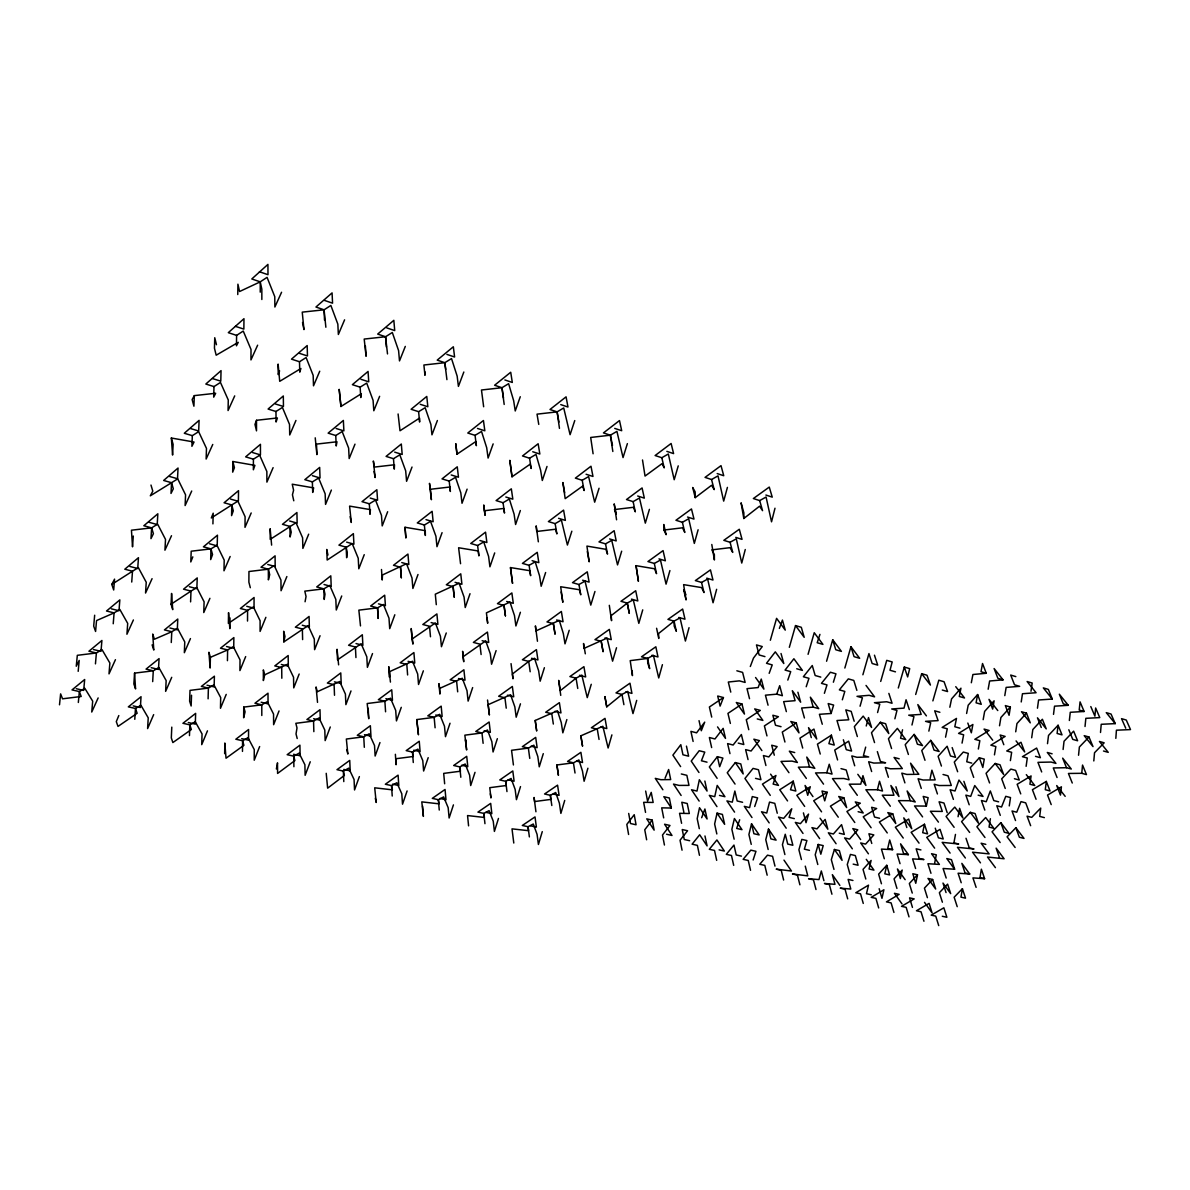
<?xml version="1.0" encoding="UTF-8"?>
<svg xmlns="http://www.w3.org/2000/svg" width="1190" height="1190" viewBox="0 0 1190 1190"><rect width="100%" height="100%" fill="white"/><g stroke="black" fill="none" stroke-linecap="round" stroke-linejoin="round"><path stroke-width="1.5" d="M256.519 420.293L256.505 430.854L254.972 424.384L256.519 420.293L277.419 417.958L276.08 422.019L275.976 411.487L282.417 407.441L289.527 424.443L289.72 434.975L295.938 420.457M273.105 467.655L266.902 482.114L266.858 471.523L259.688 455.279L253.411 459.176L253.366 469.782L254.898 465.364L232.853 461.512L232.69 472.147L234.415 467.7L232.853 461.512M247.52 621.046L247.594 610.351L253.411 606.915L260.089 620.734L260.089 631.414L265.876 617.327M242.477 751.396L242.582 740.745L247.981 737.681L254.258 749.581L254.229 760.217L259.643 746.547M243.742 707.098L243.653 717.778L245.081 711.843L243.742 707.098L261.785 704.837L267.304 701.684L273.551 714.06L273.626 724.695L279.04 710.936M743.81 518.498L743.869 512.89L741.087 502.805L743.81 518.498L759.547 506.196L762.552 510.659L759.666 500.603L753.374 498.536L769.261 487.082L772.236 497.123L765.884 495.04M237.762 294.54L237.911 284.187L239.577 291.52L260.238 281.837L267.066 277.359L274.771 296.682L274.875 307.02L281.569 292.249M251.194 512.964L245.006 527.348L245.095 516.698L237.896 501.169L231.767 504.932L231.589 515.612L233.285 510.852L231.767 504.932L224.092 502.76L238.521 490.667L238.387 501.317L230.637 499.116M230.012 617.922L229.834 628.647L228.554 612.657L228.376 623.367L247.594 610.351L240.38 608.492L254.065 597.499L254.035 608.194L246.746 606.305M257.635 345.189L250.956 359.916L251.016 349.458L243.251 331.058L236.602 335.372L236.453 345.814L238.238 342.348L216.178 355.2L214.453 348.209L214.75 337.722L216.461 344.713M224.657 753.672L224.836 743.006L226.026 758.223L243.891 745.297L242.582 740.745L235.843 739.228L248.576 729.529L248.517 740.18L241.719 738.648M227.439 660.673L227.617 649.948L233.3 646.616L240.023 659.87L239.919 670.58L245.675 656.582M210.407 657.311L210.124 668.051L208.919 652.254L210.407 657.311L227.617 649.948L220.507 648.193L233.865 637.587L233.716 648.297L226.517 646.512M230.146 556.489L223.988 570.798L224.196 560.088L216.952 545.243L210.972 548.873L210.689 559.597L212.534 554.54L210.972 548.873L203.43 546.835L217.458 535.173L217.205 545.883L209.574 543.8M208.101 698.827L208.384 688.088L213.932 684.875L220.686 697.578L220.477 708.288L226.219 694.395M212.921 523.883L213.203 513.188L211.314 517.962L231.767 504.932M234.713 395.883L228.064 410.55L228.272 399.989L220.462 382.436L213.992 386.586L213.694 397.148L215.673 393.265L194.327 395.615L192.14 399.543L193.911 406.207L194.327 395.615M189.463 735.598L189.85 724.859L195.279 721.735L202.047 733.933L201.735 744.643L207.462 730.839M191.53 695.243L191.144 705.997L189.627 701.133L190.013 690.379L208.384 688.088L201.378 686.437L214.393 676.188L214.141 686.913L207.045 685.232M190.593 601.872L190.995 591.103L196.841 587.592L204.1 601.798L203.773 612.553L209.916 598.317M212.757 444.45L206.138 459.043L206.48 448.407L198.641 431.658L192.334 435.659L191.902 446.31L194.044 442.026L171.345 438.024L172.58 455.071L173.13 444.391L171.345 438.024M171.791 727.135L171.315 737.889L172.862 742.56L191.337 729.529L189.85 724.859L182.933 723.297L195.636 713.375L195.294 724.115L188.303 722.523M171.271 642.511L171.776 631.726L177.488 628.32L184.762 641.931L184.346 652.7L190.445 638.569M171.062 604.222L171.583 593.438L172.729 609.637L171.062 604.222L190.995 591.103L183.558 589.184L197.228 577.923L196.856 588.678L189.344 586.73M191.709 491.024L185.119 505.557L185.566 494.832L177.712 478.841L171.553 482.709L171.003 493.434L173.309 488.793L171.553 482.709L163.64 480.463L178.039 468.042L177.518 478.737L169.516 476.461M152.677 681.617L153.287 670.818L158.865 667.53L166.154 680.576L165.633 691.36L171.717 677.318M171.494 535.723L164.934 550.182L165.514 539.412L157.63 524.136L151.636 527.854L150.966 538.639L153.406 533.685L151.636 527.854L143.841 525.742L157.839 513.783L157.214 524.537L149.33 522.38M134.782 719.296L135.467 708.481L140.926 705.283L148.229 717.808L147.605 728.592L153.659 714.64M134.574 673.124L133.86 683.952L135.571 688.936L134.574 673.124L153.287 670.818L146.058 669.107L159.058 658.62L158.493 669.42L151.19 667.679M368.171 708.214L368.751 718.73L367.189 703.528L384.891 701.282L390.484 698.173L395.705 710.43L396.448 720.902L401.268 707.336M133.295 536.036L132.521 546.835L131.45 530.205L151.636 527.854M131.733 582.044L132.492 571.215L138.352 567.615L146.236 582.237L145.552 593.037L152.067 578.667M1115.833 738.365L1116.428 730.199L1130.5 729.589L1126.275 720.054L1121.545 718.656L1125.74 728.191M113.229 623.753L114.091 612.895L119.818 609.414L127.702 623.396L126.928 634.24L133.399 619.96M95.453 663.856L96.39 652.983L101.998 649.606L109.867 663.023L109.004 673.882L115.445 659.677M1100.512 732.475L1101.226 724.293L1115.223 723.624L1111.058 714.06L1106.269 712.646L1115.223 723.624M94.665 615.23L93.698 626.119L95.587 631.459L96.539 620.57L114.091 612.895L106.535 611.005L119.833 599.894L119 610.738L111.369 608.834M1093.803 760.946L1094.532 752.735L1104.171 742.813L1099.441 741.459L1108.232 752.348L1103.487 751.009M78.332 702.472L79.358 691.569L84.832 688.311L92.686 701.163L91.749 712.037L98.145 697.935M78.183 671.338L79.209 660.435L76.264 666.221L77.32 655.318L96.39 652.983L88.938 651.213L101.909 640.473L101.001 651.346L93.475 649.547M1081.74 773.307L1082.543 765.066L1086.455 774.601L1081.74 773.307L1068.441 773.47L1072.264 783.02M1085.027 726.51L1085.845 718.329L1099.768 717.6L1095.648 708.005L1094.904 716.157L1090.799 706.562M1078.542 755.248L1079.375 747.023L1088.984 737.027L1093 746.591L1084.209 735.658L1088.984 737.027M59.5 704.807L60.63 693.889L62.535 698.813L81.203 696.492L79.358 691.569L72.025 689.903L84.669 679.52L83.687 690.408L76.264 688.712M1069.364 720.486L1070.271 712.289L1084.12 711.486L1080.059 701.877L1079.211 710.043L1084.12 711.486M1063.101 749.492L1064.039 741.251L1073.633 731.166L1077.59 740.76L1072.755 739.377L1068.813 729.782M1058.089 725.245L1057.107 733.471L1062.001 734.855L1058.089 725.245L1048.524 735.42L1047.498 743.661M1046.322 781.414L1045.296 789.699L1050.041 790.963L1046.322 781.414L1032.429 789.714L1036.059 799.278M1053.507 714.372L1054.533 706.176L1068.293 705.313L1059.338 694.201L1063.325 703.84L1068.293 705.313M1037.457 708.199L1038.587 699.988L1052.287 699.051L1048.331 689.397L1043.332 687.894L1052.287 699.051M1026.122 766.315L1027.282 758.015L1022.448 756.691L1036.624 748.079L1040.387 757.688L1035.523 756.349M1031.685 737.77L1032.846 729.515L1042.38 719.251L1046.233 728.89L1037.457 717.823L1041.28 727.477M1031.001 691.226L1032.176 683.03L1027.119 681.528L1036.073 692.729L1022.463 693.74L1021.228 701.951M1009.269 805.913L1010.503 797.568L1005.758 796.333L1001.549 806.999L996.803 805.764L1000.269 815.358M1015.71 731.805L1016.959 723.535L1026.479 713.182L1030.272 722.851L1021.496 711.739L1026.479 713.182M1010.384 760.618L1011.649 752.318L1006.755 750.964L1020.975 742.277L1024.679 751.931L1016.067 740.909M1010.384 707.038L1009.075 715.294L1005.357 705.596L1010.384 707.038L1000.894 717.496L999.526 725.766M990.392 818.72L989.054 827.11L993.799 828.3L985.662 817.53L976.916 826.767L984.978 837.507M994.453 754.862L995.837 746.547L990.883 745.178L1005.134 736.417L1000.165 735.033L1003.81 744.717M1004.791 695.629L1006.145 687.404L1019.666 686.332L1014.534 684.8L1010.712 675.072L1015.829 676.604M962.413 888.707L960.955 897.141L965.536 898.182L962.413 888.707L954.142 897.215L957.221 906.676M988.161 689.233L989.634 680.992L1003.066 679.847L994.111 668.542L997.875 678.3L1003.066 679.847M983.163 719.667L984.651 711.382L994.111 700.836L992.668 709.091L989.009 699.363L997.785 710.564M978.344 749.031L979.831 740.701L974.833 739.317L989.098 730.496L984.085 729.083L992.698 740.195M276.377 768.978L277.508 762.835L277.597 773.426L294.882 760.589L293.722 756.141L287.177 754.683L299.91 745.178L300.133 755.769L293.528 754.282M305.071 601.768L306.038 596.502L304.804 591.147L323.829 588.842L329.749 585.376L335.833 599.418L336.279 609.994L341.723 595.982M958.054 816.727L959.616 808.308L962.903 817.947L954.782 807.088L946.08 816.474L954.127 827.318M955.481 834.413L953.919 842.847L958.694 844.007L942.183 842.356L950.096 853.096M977.63 694.543L976.083 702.814L981.244 704.302L977.63 694.543L968.199 705.194L966.607 713.479M962.041 743.125L963.647 734.795L958.59 733.397L972.885 724.487L971.337 732.802L967.827 723.074M934.626 863.3L936.292 854.837L931.547 853.706L939.386 864.416L927.917 863.732L930.967 873.296M971.323 682.748L972.914 674.507L986.257 673.287L982.538 663.514L981.006 671.725L986.257 673.287M283.83 641.901L284.96 636.397L283.681 631.25L283.83 641.901L308.151 625.613L314.294 639.06L314.606 649.666L320.05 635.728M917.505 874.814L915.764 883.292L912.804 873.728L917.505 874.814L909.324 883.516L912.254 893.08M949.843 707.232L951.554 698.917L960.955 688.192L959.289 696.462L964.51 697.965L955.749 686.675M945.559 737.16L947.27 728.816L942.168 727.402L956.477 718.418L954.811 726.748L959.943 728.176M924.466 824.239L922.696 832.702L927.575 833.893L924.466 824.239L911.138 832.301L919.037 843.13M930.134 778.602L931.904 770.183L935.161 779.911L923.083 780.015L918.085 778.721L921.268 788.449M926.356 806.106L928.126 797.672L923.187 796.408L926.356 806.106L914.545 805.957L922.592 816.89M928.855 731.121L930.699 722.761L925.537 721.333L938.092 720.619L934.7 710.817L939.877 712.274M932.871 700.895L938.806 680.219L944.072 681.751L947.567 691.554L942.287 690.036M264.656 674.819L263.362 680.546L263.347 669.881L264.656 674.819L287.355 664.347L293.543 677.259L293.737 687.88L299.166 674.031M717.064 813.157L724.636 824.343L722.389 814.406L717.064 813.157L714.625 824.016L716.826 833.952M886.758 865.294L884.81 873.817L889.629 874.918L886.758 865.294L878.636 874.129L881.448 883.754M911.971 725.007L913.935 716.633L908.714 715.19L921.164 714.402L917.832 704.584L926.415 715.874M915.69 694.484L921.67 673.674L926.995 675.236L930.416 685.068L921.67 673.674M902.556 729.797L900.547 738.202L905.769 739.615L897.364 728.384L888.439 738.737L891.563 748.555M795.53 625.583L804.202 637.304L801.301 627.294L795.53 625.583L789.327 647.33M751.545 823.822L753.91 833.714L759.146 834.919L751.545 823.822L748.912 834.502L751.247 844.365M877.417 789.729L879.529 781.235L882.534 791.023L877.417 789.729L865.904 789.743L873.921 800.796M894.88 718.82L896.962 710.445L891.682 708.972L904.028 708.124L906.066 699.765L909.339 709.612M898.301 687.999L904.311 667.069L909.695 668.631L907.643 676.932L904.311 667.069M774.988 508.219L771.536 521.815L766.077 497.033L759.666 500.603M768.487 829.073L770.912 838.92L776.103 840.125L768.487 829.073L765.765 839.649L768.16 849.496M745.267 549.527L741.742 563.048L736.312 538.832L730.065 542.283L723.832 540.334L739.302 529.267L742.039 539.368L735.762 537.389M877.58 712.557L879.782 704.168L874.442 702.695L886.684 701.758L892.069 703.26L888.856 693.398M716.633 589.318L713.048 602.765L707.648 579.084L701.55 582.431L695.377 580.586L710.445 569.891L712.974 580.036L706.756 578.162M832.702 639.759L835.752 649.74L841.404 651.376L832.702 639.759L826.574 661.238M865.68 747.112L863.434 755.576L868.685 756.959L857.008 757.301L851.787 755.933L854.703 765.78M880.704 681.424L886.743 660.361L892.188 661.952L890.016 670.253L895.475 671.844M866.231 725.989L868.507 717.57L871.571 727.447L863.181 716.112L854.346 726.659L857.336 736.536M689.04 627.68L685.395 641.038L680.026 617.878L674.061 621.12L658.591 633.511L658.769 638.465L656.597 628.275M727.417 487.394L723.684 501.109L718.016 475.866L711.546 479.525L705.06 477.383L721.006 465.647L723.743 475.732L717.198 473.575M698.114 529.773L694.32 543.413L688.683 518.766L682.376 522.291L675.965 520.268L691.479 508.948L693.993 519.093L687.523 517.04M662.413 664.674L658.725 677.958L653.399 655.303L647.568 658.442L630.209 660.629L632.44 675.608L632.202 670.833M850.939 646.72L854.063 656.657L859.656 658.293L850.939 646.72L844.841 668.051M860.058 706.22L862.408 697.831L857.008 696.329L869.131 695.317L874.576 696.849L866.023 685.425M669.911 570.56L666.058 584.141L660.465 560.044L654.307 563.45L647.955 561.546L663.068 550.613L665.374 560.802L658.962 558.869M636.71 700.389L632.976 713.598L627.695 691.405L621.983 694.454L606.751 706.845L604.922 696.626L606.751 706.845M862.884 674.775L868.953 653.578L872.151 663.499L877.684 665.106L874.457 655.199M611.898 734.885L608.12 748.004L602.869 726.272L580.869 735.807L582.535 746.041L580.869 735.807M827.154 792.287L824.715 800.855L821.993 791.008L827.154 792.287L813.707 800.751L821.561 811.848M642.734 609.86L638.822 623.367L633.273 599.79L627.264 603.107L611.244 615.572L611.556 620.659L609.31 605.323M826.767 772.756L829.237 764.233L832.048 774.095L826.767 772.756L815.552 772.935L823.539 784.136M818.199 844.454L820.817 854.212L823.212 845.614L818.199 844.454L815.209 854.762L817.798 864.505M587.905 768.219L584.111 781.25L582.475 771.061L578.89 759.949L573.431 762.82L556.905 764.977L558.422 775.211L556.905 764.977M678.24 465.87L674.209 479.719L668.319 454L661.819 457.734L655.125 455.532L671.115 443.483L673.6 453.613L666.846 451.367M616.524 647.747L612.582 661.164L607.064 638.108L583.918 648.416L583.546 643.522L585.316 653.801M564.715 800.439L560.877 813.395L559.389 803.22L555.7 792.51L550.36 795.307L544.574 793.983L557.574 785.147L559.077 795.351L553.246 794.013M831.394 735.167L828.894 743.661L834.264 745.074L831.394 735.167L817.456 744.137L820.237 754.043M842.327 699.809L844.811 691.405L839.352 689.873L848.321 678.88L853.795 680.427L856.86 690.349M649.413 509.365L645.322 523.139L639.476 498.015L633.125 501.63L626.505 499.547L642.079 487.945L644.326 498.134L637.662 496.007M542.268 831.632L538.415 844.484L537.062 834.324L533.284 824.016L528.048 826.723L522.321 825.473L535.024 816.905L536.378 827.095L530.621 825.83M591.252 684.295L587.265 697.638L581.806 675.072L576.064 678.181L560.297 690.676L558.69 680.382L560.743 695.377M621.671 551.193L617.536 564.908L611.734 540.364L605.532 543.86L599.001 541.896L614.144 530.681L616.197 540.929L609.592 538.921M831.096 713.494L833.625 705.06L828.181 703.558L831.096 713.494L819.419 714.298L822.275 724.234M834.413 849.467L842.059 860.34L839.352 850.612L834.413 849.467L831.319 859.686L833.967 869.399M566.856 719.578L562.84 732.832L561.264 722.568L557.411 710.742L535.217 720.471L536.66 730.764L535.217 720.471M543.28 753.657L539.249 766.821L537.821 756.557L533.864 745.178L528.36 748.108L511.551 750.295L513.411 764.947M594.955 591.475L590.776 605.115L585.019 581.122L578.965 584.513L572.509 582.654L587.265 571.825L589.124 582.103L582.609 580.214M833.372 682.212L835.945 673.823L830.397 672.246L821.472 683.357L826.991 684.904L824.387 693.309M520.506 786.59L516.445 799.665L515.151 789.416L511.105 778.468L505.72 781.309L499.785 779.941L512.801 770.942L514.095 781.205L508.1 779.837M569.207 630.298L564.997 643.85L563.331 633.541L559.285 620.392L535.931 630.908L535.411 625.895L537.463 641.246M627.383 443.617L623.039 457.585L616.926 431.375L610.366 435.198L590.686 437.459L593.096 453.777M498.476 818.437L494.4 831.423L493.24 821.189L489.09 810.643L483.824 813.41L477.949 812.116L490.682 803.369L491.842 813.648L485.907 812.339M793.209 781.146L790.517 789.743L795.827 791.038L793.209 781.146L779.733 789.743L787.557 800.93M599.061 488.257L594.673 502.18L588.604 476.58L582.207 480.284L575.395 478.127L590.984 466.227L592.977 476.461L586.09 474.26M544.395 667.709L540.156 681.186L538.654 670.863L534.489 658.234L528.717 661.417L512.414 673.986L512.994 678.806L511.046 663.633M520.461 703.826L516.192 717.198L514.839 706.875L510.57 694.737L488.183 704.673L489.402 715.041L487.543 700.032M571.84 531.201L567.407 545.035L561.382 520.045L555.15 523.63L548.412 521.577L563.584 510.108L565.384 520.402L558.571 518.319M497.346 738.678L493.062 751.976L491.842 741.638L487.484 729.976L481.965 732.966L464.859 735.167L466.629 749.998L465.543 739.63L465.945 745.535M545.63 572.509L541.167 586.268L539.576 575.93L535.202 561.859L529.104 565.324L522.455 563.391L537.24 552.309L538.832 562.647L532.123 560.683M753.136 859.998L755.947 851.311L750.816 850.151L743.125 859.329L748.242 860.474L750.533 870.307M475.018 772.34L470.704 785.549L469.634 775.226L465.186 764.01L459.786 766.91L453.688 765.497L466.718 756.305L467.789 766.658L461.631 765.23M806.21 686.734L808.962 678.315L803.369 676.753L812.264 665.537L815.165 675.518L820.788 677.11M520.402 612.285L515.91 625.97L514.482 615.602L509.989 602.11L486.413 612.85L487.692 623.248L487.007 618.101M453.435 804.886L449.121 818.006L448.169 807.683L443.647 796.884L438.351 799.71L432.312 798.371L445.045 789.461L445.997 799.799L439.913 798.46M819.94 634.389L817.203 642.719L822.93 644.385L814.243 632.723L808.07 654.322M496.096 650.618L491.574 664.228L490.31 653.831L485.713 640.875L463.029 656.791L463.758 661.729L462.627 651.302L463.029 656.791M574.755 420.576L570.084 434.692L563.718 407.947L557.113 411.874L537.032 414.15L538.758 424.399M472.653 687.582L468.116 701.103L467.001 690.691L462.3 678.255L439.705 688.385L439.898 694.068L438.931 683.625L439.705 688.385M547.013 466.45L542.298 480.492L540.602 470.199L535.991 454.416L529.55 458.21L522.514 455.963L538.148 443.751L539.844 454.03L532.733 451.754M754.698 806.523L757.599 797.88L752.288 796.586L749.611 807.623L744.33 806.359L751.991 817.545M520.342 510.525L515.597 524.507L514.095 514.154L509.35 499.041L503.058 502.701L496.111 500.588L511.328 488.822L512.831 499.16L505.81 497.018M450.028 723.237L445.477 736.67L444.495 726.272L439.72 714.312L434.157 717.362L416.768 719.578L418.434 734.602L416.768 719.578M494.698 552.919L489.923 566.812L488.599 556.414L483.735 541.941L477.606 545.496L470.749 543.488L485.55 532.138L486.874 542.536L479.942 540.513M428.192 757.673L423.625 771.016L422.777 760.603L417.913 749.12L412.484 752.08L406.207 750.622L419.252 741.236L420.1 751.663L413.778 750.191M739.674 819.761L736.684 828.448L741.98 829.668L734.409 818.527L731.865 829.296L734.126 839.188M787.81 680.085L790.71 671.651L785.058 670.074L793.894 658.754L802.402 670.372L796.72 668.765M407.099 790.934L402.518 804.187L401.789 793.789L396.865 782.737L391.54 785.608L385.352 784.24L398.085 775.136L398.799 785.549L392.551 784.165M470.02 593.706L465.231 607.525L464.07 597.097L459.102 583.219L435.302 594.197L436.299 604.669M776.743 694.157L779.688 685.693L782.395 695.704L776.743 694.157L765.438 695.183L768.056 705.194M446.265 632.976L441.445 646.72L440.434 636.263L435.376 622.965L412.052 639.03L412.945 644.102L411.204 628.543L412.052 639.03M423.357 670.833L418.538 684.488L417.675 674.016L412.514 661.253L389.725 671.591L389.502 677.229L388.803 666.712L390.439 682.093M520.268 396.731L515.24 410.966L513.663 400.718L508.621 383.686L501.972 387.717L481.474 390.008L483.646 406.757M493.151 443.885L488.093 458.061L486.695 447.723L481.534 431.464L475.048 435.347L467.774 433.026L483.438 420.501L484.836 430.81L477.488 428.445M379.967 742.56L375.133 756.037L374.523 745.55L369.227 733.784L363.753 736.803L346.35 739.035L347.837 754.058L346.811 749.551M467.105 489.149L462.018 503.266L460.813 492.868L455.532 477.324L449.195 481.072L442.04 478.886L457.257 466.807L458.462 477.205L451.218 474.974M769.171 673.332L772.221 664.913L766.509 663.291L775.3 651.867L783.793 663.529L781.027 653.503M359.38 776.579L354.546 789.952L354.055 779.48L348.7 768.16L343.36 771.09L336.993 769.677L349.726 760.38L350.202 770.882L343.776 769.439M442.07 532.659L436.968 546.701L435.927 536.259L430.542 521.369L424.369 524.998L417.303 522.931L432.119 511.298L433.145 521.741L426.005 519.643M418.002 574.502L412.885 588.47L412.008 577.983L406.519 563.718L382.511 574.948L382.213 580.036L381.499 569.504M779.376 628.409L782.425 620.079L785.251 630.12L776.579 618.369L770.346 640.25M279.591 370.849L278.237 374.538L278.118 364.08L279.724 381.321L300.906 368.513L299.761 372.173L299.508 361.745L306.113 357.536L313.163 375.371L313.505 385.813L319.738 371.221M394.827 614.769L389.71 628.662L388.981 618.131L383.418 604.475L377.528 607.867L358.859 610.143L360.496 625.91M372.515 653.563L367.398 667.352L366.803 656.821L361.165 643.716L337.514 659.84L337.067 649.264L338.614 664.853M701.669 817.709L704.911 808.992L707.083 818.973L699.527 807.727L697.191 818.69L699.303 828.657M351.005 690.944L345.888 704.644L345.412 694.097L339.715 681.513L317.209 691.777L316.079 686.957L317.522 702.368M330.27 726.986L325.153 740.611L324.796 730.05L319.039 717.972L313.55 721.066L295.834 723.312L297.009 727.938L296.027 733.918L297.203 738.529M463.832 372.024L458.418 386.393L457.153 376.114L451.516 358.562L444.822 362.697L423.893 365.003L424.949 375.296L424.875 371.667M437.385 420.516L431.955 434.826L430.899 424.458L425.142 407.694L418.612 411.68L411.1 409.271L426.779 396.419L427.835 406.757L420.248 404.303M310.248 761.779L305.131 775.3L304.893 764.754L299.092 753.151L293.722 756.141L293.9 766.717M750.31 666.504L753.493 658.07L762.269 646.557L756.468 644.906L759.116 654.961L764.947 656.612M412.023 467.045L406.578 481.296L405.686 470.853L399.825 454.833L393.474 458.686L386.066 456.41L401.313 444.034L402.19 454.461L394.708 452.14M387.657 511.73L382.213 525.906L381.484 515.404L375.534 500.083L369.331 503.801L362.028 501.659L376.858 489.73L377.572 500.231L370.194 498.045M364.244 554.674L358.8 568.775L358.22 558.229L352.195 543.562L327.161 560.044L326.759 549.453L327.949 555.046M723.431 697.563L720.099 706.101L717.704 696.031L723.431 697.563L709.389 707.009L711.709 717.094M192.825 556.861L190.787 561.948L191.203 551.208L210.972 548.873M405.299 346.409L399.498 360.912L398.59 350.604L392.313 332.486L385.56 336.74L364.2 339.061L366.074 356.271L365.389 345.933M379.625 396.315L373.809 410.758L373.08 400.361L366.699 383.076L360.139 387.166L352.374 384.668L368.052 371.444L368.751 381.826L360.912 379.283M354.992 444.153L349.176 458.552L348.625 448.065L342.17 431.554L335.759 435.51L328.113 433.145L343.36 420.442L343.88 430.899L336.16 428.504M331.37 490.072L325.554 504.396L325.153 493.835L318.623 478.068L312.375 481.876L304.848 479.659L319.664 467.417L320.036 477.964L312.42 475.703M308.671 534.176L302.87 548.412L302.602 537.806L296.012 522.722L270.219 539.368L270.16 528.717L271.618 545.109M286.864 576.555L281.063 590.731L280.944 580.08L274.295 565.637L268.345 569.192L248.948 571.512L248.888 582.193L250.317 587.696M665.061 778.23L668.631 769.514L670.684 779.584L660.881 779.703L655.288 778.364L662.875 789.773M118.807 715.562L116.293 721.616L118.018 726.406L137.133 713.271L135.467 708.481L128.341 706.86L141.03 696.715L140.375 707.529L133.176 705.893M344.594 319.827L338.362 334.479L337.841 324.141L330.865 305.443L324.082 309.802L302.245 312.137L303.956 329.585L302.528 322.49M111.815 584.409L114.552 579.128L113.69 589.987L111.815 584.409L132.492 571.215L124.816 569.222L138.457 557.694L137.728 568.508L129.963 566.47M652.209 820.118L654.128 830.144L646.75 818.869L652.209 820.118L644.757 829.757L646.631 839.783M717.377 756.691L719.667 766.702L722.895 758.075L717.377 756.691L709.344 766.955L717.124 778.334M735.331 762.582L743.185 773.931L740.79 763.935L735.331 762.582L727.254 772.756L735.048 784.076M880.377 722.285L888.766 733.561L885.643 723.728L880.377 722.285L871.496 732.728L874.546 742.59M914.143 734.409L917.386 744.196L922.562 745.595L914.143 734.409L905.188 744.672L908.386 754.46M930.729 740.359L934.031 750.116L939.148 751.5L930.729 740.359L921.744 750.533L925.002 760.291M979.34 757.792L982.821 767.476L984.264 759.131L979.34 757.792L970.266 767.699L973.688 777.382M995.167 763.474L1003.616 774.437L1000.046 764.798L995.167 763.474L986.079 773.307L989.559 782.946M970.311 812.339L978.433 823.153L975.086 813.543L970.311 812.339L961.58 821.65L969.642 832.435M932.633 879.484L927.977 878.413L935.667 889.034L932.633 879.484L924.422 888.127L927.397 897.662M1000.85 822.662L1004.286 832.212L1008.986 833.387L1000.85 822.662L992.073 831.825L1000.15 842.52M1015.873 827.734L1019.369 837.254L1024.01 838.414L1015.873 827.734L1007.082 836.823L1015.144 847.488M695.243 497.643L695.168 491.872L692.699 487.498L695.243 497.643L711.575 485.282L714.208 489.626L711.546 479.525M512.012 476.803L509.841 460.471L512.012 476.803L530.13 464.204L531.186 468.503L529.55 458.21M456.99 454.193L455.785 443.825L456.99 454.193L475.822 441.535L476.372 445.685L475.048 435.347M741.98 704.019L736.312 702.502L744.464 714.06L741.98 704.019L727.953 713.39L730.363 723.431M796.274 722.94L790.8 721.482L798.996 732.891L796.274 722.94L782.291 732.058L784.939 742.024M340.95 406.489L339.195 389.487L340.95 406.489L361.314 393.726L360.778 397.564L360.139 387.166M843.844 797.776L838.727 796.497L846.655 807.579L843.844 797.776L830.412 806.166L838.266 817.203M171.553 482.709L150.312 495.813L152.796 491.143L150.981 485.059M892.753 813.826L887.8 812.606L895.758 823.539L892.753 813.826L879.38 822.022L887.264 832.941M663.946 530.041L666.117 534.697L663.782 524.507L663.946 530.041L682.495 527.81L684.815 532.451L682.376 522.291M484.449 510.733L485.059 515.359L483.72 504.977L484.449 510.733L503.727 508.457L504.515 513.069L503.058 502.701M430.378 489.283L431.405 499.711L429.486 483.363L430.378 489.283L450.043 486.993L450.356 491.47L449.195 481.072M813.201 707.128L810.36 697.162L818.72 708.63L813.201 707.128L801.644 708.005L804.425 717.972M809.483 766.97L806.761 757.063L814.808 768.323L809.483 766.97L798.371 767.208L806.359 778.453M1066.508 767.714L1062.67 758.149L1071.283 769.023L1066.508 767.714L1053.284 767.952L1057.062 777.516M910.231 800.706L907.122 790.978L915.229 801.971L910.231 800.706L898.524 800.617L906.557 811.58M671.338 808.025L663.827 796.69L669.33 797.984L671.338 808.025L661.699 807.846L663.678 817.872M892.634 849.66L887.74 848.5L889.704 839.991L892.634 849.66L881.433 849.095L884.304 858.764M908.386 854.628L903.552 853.483L900.577 843.829L908.386 854.628L897.096 854.033L900.027 863.672M954.618 869.221L946.794 858.555L951.479 859.671L954.618 869.221L943.09 868.492L946.184 878.042M969.701 873.981L965.045 872.895L961.862 863.36L969.701 873.981L958.084 873.222L961.223 882.727M984.606 878.696L980.01 877.61L981.363 869.191L984.606 878.696L972.929 877.893L976.112 887.368M510.48 567.571L512.533 583.308L510.48 567.571L529.669 570.679L530.651 575.663L529.104 565.324M636.04 565.666L638.405 581.196L636.04 565.666L654.5 568.761L656.538 573.654L654.307 563.45M405.016 527.274L405.879 537.761L405.016 527.274L425.276 530.666L425.351 535.455L424.369 524.998M942.302 916.27L946.868 917.267L943.848 907.806L931.22 915.14L935.757 916.136L938.717 925.597M871.259 894.776L866.469 893.705L868.507 885.152L855.789 892.753L860.548 893.809L863.256 903.418M741.415 856.131L736.208 854.956L733.962 845.079L726.302 854.346L731.478 855.491L733.695 865.353M666.564 834.235L671.993 835.469L664.6 824.239L670 825.473L662.503 835.023L664.437 845.019M689.65 840.72L684.265 839.5L682.242 829.534L687.582 830.754L680.04 840.229L682.048 850.181M719.102 849.868L724.353 851.043L716.915 839.962L709.299 849.288L714.521 850.463L716.678 860.355M852.947 880.481L848.128 879.395L850.805 889.049L840.214 888.142L845.034 889.198L847.682 898.852M853.17 864.118L858.079 865.249L855.327 855.565L850.434 854.42L847.265 864.55L849.972 874.234M809.453 850.344L804.366 849.169L806.88 840.557L801.822 839.381L798.907 849.779L801.435 859.552M364.452 734.691L370.953 736.208L370.358 725.707L357.312 735.301L363.753 736.803L364.318 747.305M261.16 702.234L268.048 703.855L268.003 693.205L254.972 703.231L261.785 704.837L261.8 715.488M313.61 718.715L320.288 720.292L319.976 709.701L306.931 719.519L313.55 721.066L313.848 731.642M920.926 849.928L916.151 848.797L919.171 858.421L923.976 859.552L912.596 858.897L915.586 868.507M839.262 833.208L844.32 834.398L841.568 824.64L833.387 833.982L828.359 832.792L836.079 843.74M742.575 802.283L737.19 800.989L734.855 791.038L732.281 802.164L726.926 800.9L734.572 812.116M794.325 818.616L789.104 817.381L791.766 808.769L783.689 818.348L778.513 817.114L786.203 828.195M531.067 746.204L537.121 747.662L535.693 737.384L522.365 746.665L528.36 748.108L529.758 758.387M576.644 761.109L582.535 762.522L580.884 752.318L567.585 761.422L573.431 762.82L575.023 773.024M719.474 795.411L724.918 796.705L717.213 785.415L714.744 796.66L709.329 795.366L716.96 806.627M681.305 773.976L686.853 775.33L688.98 785.37L679.044 785.415L673.51 784.091L681.126 795.456M435.748 714.997L442.145 716.559L441.178 706.131L427.82 715.83L434.157 717.362L435.094 727.789M484.122 730.839L490.354 732.341L489.135 721.988L475.792 731.478L481.965 732.966L483.125 743.319M858.124 811.714L863.211 812.963L855.268 801.926L860.325 803.191L846.923 811.506L854.792 822.513M879.574 818.274L874.546 817.054L871.63 807.296L876.643 808.531L863.241 816.801L871.125 827.749M985.811 844.365L981.14 843.234L989.128 853.899L972.557 852.204L980.471 862.854M385.872 698.679L392.462 700.285L391.733 689.784L378.375 699.69L384.891 701.282L385.575 711.784M281.331 664.466L288.307 666.177L288.159 655.541L274.801 665.909L281.703 667.605L281.822 678.24M334.435 681.84L341.203 683.506L340.757 672.93L327.384 683.06L334.107 684.711L334.509 695.272M169.887 627.978L177.31 629.822L177.771 619.053L164.443 629.912L171.776 631.726L154.403 639.238L152.722 634.047L153.793 650.052L152.112 644.861M707.024 762.165L701.431 760.782L704.778 752.125L699.199 750.726L691.226 761.079L698.976 772.503M755.516 778.364L760.931 779.703L758.461 769.752L753.062 768.398L744.955 778.483L752.749 789.758M554.837 711.382L560.966 712.914L559.374 702.65L545.719 712.23L551.788 713.762L553.335 724.041M600.846 727.075L606.811 728.563L605.011 718.358L591.385 727.745L597.291 729.232L599.046 739.436M507.416 695.198L513.708 696.804L512.355 686.452L498.684 696.254L504.932 697.831L506.241 708.169M408.081 661.328L414.76 663.023L413.897 652.551L400.197 662.785L406.802 664.466L407.62 674.953M458.522 678.523L465.007 680.174L463.892 669.762L450.192 679.773L456.618 681.409L457.689 691.821M794.712 752.556L789.342 751.173L797.374 762.493L791.99 761.109L780.997 761.407L788.955 772.697M1044.374 817.619L1039.688 816.414L1040.729 808.099L1031.73 817.366L1027.074 816.176L1030.644 825.696M356.033 643.567L362.891 645.337L362.325 634.776L348.611 645.263L355.408 647.003L355.944 657.564M841.003 768.636L846.194 769.975L849.065 779.807L843.844 778.483L832.524 778.602L840.527 789.758M738.231 743.11L743.81 744.538L741.37 734.528L733.129 745.014L727.596 743.601L729.961 753.627M978.15 795.173L983.029 796.437L974.744 785.534L970.698 796.378L965.849 795.128L969.195 804.782M998.618 801.822L993.799 800.573L990.333 790.963L986.212 801.718L981.423 800.483L984.814 810.093M302.275 625.241L309.355 627.071L309.073 616.45L295.373 627.175L302.364 628.975L302.617 639.595M943.03 774.482L947.984 775.791L951.301 785.474L939.133 785.534L934.195 784.255L937.423 793.953M625.925 691.821L631.935 693.398L629.971 683.194L616.018 692.892L621.983 694.454L623.902 704.659M531.558 658.278L537.939 659.959L536.422 649.621L522.41 659.751L528.717 661.417L530.175 671.755M757.256 718.938L762.864 720.411L754.698 708.913L760.291 710.4L746.279 719.682L748.778 729.708M781.042 726.688L775.493 725.231L772.86 715.235L778.394 716.707L764.397 725.915L766.97 735.911M899.179 758.789L894.062 757.435L902.318 768.561L890.432 768.785L885.315 767.461L888.38 777.249M579.471 675.31L585.659 676.932L583.918 666.668L569.921 676.574L576.064 678.181L577.76 688.46M482.143 640.711L488.703 642.451L487.439 632.054L473.397 642.407L479.897 644.132L481.117 654.53M378.465 603.851L385.411 605.71L384.697 595.178L370.64 606.022L377.528 607.867L378.197 618.398L377.528 607.867M971.754 763.102L966.756 761.764L968.303 753.404L963.32 752.05L954.276 762.046L957.652 771.745M431.137 622.578L437.89 624.378L436.894 613.906L422.837 624.497L429.531 626.282L430.482 636.754M1014.416 778.721L1019.265 780.015L1015.65 770.391L1010.831 769.097L1001.697 778.84L1005.238 788.449M268.345 569.192L268.39 579.857L269.714 574.696L268.345 569.192L261.026 567.228L275.083 555.849L275.173 566.5L267.765 564.491M324.037 584.498L331.207 586.432L330.79 575.841L316.733 586.938L323.829 588.842L325.004 594.212L324.201 599.448L323.829 588.842M647.568 658.442L647.762 663.217L649.651 668.631L647.568 658.442L641.529 656.791L655.839 646.78L657.981 656.969L651.897 655.303M601.203 641.321L603.062 651.585L601.203 641.321L594.985 639.625L609.34 629.391L611.258 639.64L604.996 637.914M504.039 605.457L505.423 615.84L504.039 605.457L497.465 603.628L511.864 592.932L513.292 603.3L506.657 601.456M556.608 619.975L563.048 621.76L561.368 611.452L546.998 621.909L553.38 623.664L555.016 633.987L553.38 623.664M736.848 670.788L742.605 672.38L745.148 682.45L739.362 680.859L728.31 682.034L730.764 692.119M453.107 586.655L454.223 597.097L453.107 586.655L446.339 584.766L460.753 573.803L461.913 584.245L455.071 582.327M1052.109 753.806L1047.304 752.467L1055.917 763.4L1051.112 762.061L1037.948 762.344L1041.681 771.953M401.774 562.558L408.825 564.551L407.947 554.049L393.518 565.28L400.509 567.228L401.328 577.73L400.509 567.228M346.141 547.162L346.647 557.723L347.272 552.74L346.141 547.162L338.942 545.139L353.37 533.641L353.921 544.187L346.662 542.134M289.929 526.411L290.107 537.017L291.238 532.153L289.929 526.411L282.491 524.314L296.92 512.518L297.143 523.124L289.646 520.997M674.061 621.12L674.195 626.089L676.337 631.295L674.061 621.12L667.962 619.38L682.644 609.042L684.979 619.202L678.821 617.446M627.264 603.107L629.302 613.341L627.264 603.107L620.987 601.307L635.713 590.731L637.81 600.95L631.473 599.12M253.411 459.176L245.631 456.871L260.446 444.316L260.446 454.892L252.578 452.557M192.334 435.659L184.286 433.264L199.087 420.368L198.685 430.988L190.549 428.564M275.976 411.487L268.077 409.048L283.309 395.987L283.458 406.489L275.47 403.99M213.992 386.586L205.825 384.043L221.042 370.64L220.79 381.157L212.519 378.569M299.508 361.745L291.49 359.142L307.169 345.561L307.466 355.959L299.359 353.311M236.602 335.372L228.302 332.664L243.965 318.697L243.861 329.109L235.456 326.358M612.493 445.387L610.366 435.198L603.464 432.907L619.499 420.561L621.701 430.721L614.739 428.4M558.958 422.093L557.113 411.874L549.988 409.494L566.068 396.835L567.972 407.025L560.773 404.615M503.489 397.981L501.972 387.717L494.609 385.248L510.718 372.247L512.31 382.466L504.872 379.952M445.729 369.361L444.822 362.697L437.206 360.124L453.345 346.766L454.595 357.015L446.904 354.397M387.509 353.921L385.56 336.74L377.691 334.078L393.83 320.333L394.723 330.597L386.765 327.89M261.845 299.508L261.83 289.17L260.238 281.837L251.789 278.966L267.929 264.403L267.988 274.697L259.435 271.751M325.867 327.235L324.082 309.802L315.93 307.035L332.07 292.904L332.56 303.182L324.32 300.356M1065.184 796.348L1056.735 785.564L1060.483 795.098L1061.406 786.828L1047.527 795.069L1051.216 804.589M1026.301 774.645L1034.75 785.519L1029.945 784.24L1031.075 775.939L1017.152 784.299L1020.737 793.894M995.42 867.644L987.507 857.038L1004.107 858.778L996.119 848.143L999.466 857.648M965.373 858.005L957.459 847.31L974 848.991L969.27 847.845L966.012 838.266M938.449 822.126L930.402 811.253L942.287 811.446L939.074 801.777L943.953 803.027L947.195 812.681M934.641 848.143L926.742 837.358L940.055 829.356L943.224 838.98L938.404 837.805L935.251 828.166M890.328 806.225L882.311 795.203L893.928 795.247L890.879 785.489L898.971 796.527L895.921 786.783M857.811 774.318L865.904 785.445L862.958 775.642L860.742 784.136L849.318 784.195L857.321 795.307M903.24 838.058L895.356 827.199L908.699 819.062L911.748 828.746L903.79 817.857L906.825 827.541M924.511 902.347L932.068 912.864L929.093 903.374L916.449 910.752L921.03 911.763L923.946 921.253M905.144 879.678L897.453 868.983L900.369 878.577L902.213 870.068L894.062 878.845L896.933 888.439M755.561 677.497L763.891 689.114L761.258 679.073L758.164 687.552L746.993 688.653L749.522 698.694M860.608 839.545L852.814 828.612L857.797 829.817L849.586 839.084L844.617 837.909L852.337 848.812M868.417 853.81L860.682 842.951L865.591 844.112L873.832 834.919L868.908 833.744L871.764 843.457M901.99 903.909L894.449 893.318L899.134 894.359L886.446 901.856L891.117 902.883L893.928 912.433M866.275 859.329L873.936 870.113L869.072 868.998L871.125 860.444L863.033 869.369L865.799 879.023M812.963 796.616L805.065 785.459L807.712 795.322L810.286 786.754L796.824 795.277L804.663 806.418M820.059 818.184L827.838 829.207L825.146 819.404L817.009 828.835L811.937 827.63L819.642 838.623M761.883 750.593L753.865 739.183L759.369 740.611L751.083 751.009L745.609 749.611L748.049 759.607M770.599 774.155L778.483 785.4L773.128 784.076L775.939 775.478L762.448 784.15L770.257 795.381M839.872 885.42L832.345 874.65L834.978 884.334L824.477 883.471L829.341 884.542L831.929 894.211M803.012 833.446L795.322 822.409L800.439 823.614L808.545 814.109L806.017 822.707L803.414 812.874M717.54 726.912L725.513 738.41L723.148 728.369L714.967 738.96L709.374 737.517L711.65 747.573M769.186 822.9L761.511 811.773L766.747 813.023L769.528 802.09L774.779 803.354L777.263 813.231M783.972 860.117L791.469 871.02L776.207 869.146L781.22 870.262L783.63 880.035M680.62 766.613L672.886 755.144L680.814 744.687L682.956 754.772L688.623 756.186L686.452 746.115M699.155 801.078L691.524 789.758L696.998 791.067L699.363 779.733L707.053 791.067L704.852 781.057M685.961 594.792L683.7 589.794L686.065 599.953L683.61 584.632L701.594 587.592L704.004 592.575L701.55 582.431M1029.291 812.413L1025.706 802.863L1021.005 801.629L1016.721 812.205L1012.036 811L1015.531 820.55M952.164 747.603L955.54 757.331L950.498 755.977L947.121 746.234L938.107 756.319L941.424 766.048M963.885 781.324L967.247 790.993L958.976 780.045L955.005 790.993L950.111 789.729L953.398 799.397M913.741 772.95L910.573 763.177L918.829 774.274L906.854 774.437L901.797 773.128L904.906 782.886M946.05 892.574L942.986 883.054L950.676 893.63L947.597 884.125L939.356 892.693L942.391 902.198M877.357 751.619L880.407 761.436L885.598 762.79L873.817 763.073L868.655 761.734L871.645 771.551M587.31 551.55L589.184 561.829L586.923 546.091L605.874 549.304L607.525 554.124L605.532 543.86M912.447 907.39L909.562 897.855L914.188 898.896L901.529 906.334L906.155 907.345L909.011 916.865M854.167 721.244L851.177 711.352L845.793 709.88L848.768 719.786L836.986 720.515L839.917 730.422M843.353 739.778L846.269 749.655L851.579 751.054L848.649 741.177L834.726 750.072L837.582 759.949M879.172 888.722L881.968 898.316L883.902 889.778L871.199 897.334L875.914 898.376L878.681 907.955M811.297 737.592L808.531 727.655L816.727 739.02L813.945 729.083L799.977 738.142L802.7 748.079M797.895 692.223L800.662 702.204L792.317 690.691L795.084 700.687L783.645 701.624L786.352 711.62M823.911 880.674L821.323 870.961L818.973 879.574L808.56 878.741L813.469 879.841L815.998 889.54M730.065 542.283L732.728 552.398L730.02 547.668L711.828 549.869L714.372 554.614L714.387 559.999L711.798 544.485M805.258 866.141L807.772 875.87L792.466 873.966L797.434 875.081L799.903 884.81M774.288 755.189L771.715 745.223L777.144 746.621L768.814 756.929L763.4 755.546L765.914 765.512M790.353 835.454L792.867 845.257L787.735 844.082L785.251 834.25L782.425 844.736L784.894 854.554M774.973 866.112L772.563 856.309L767.491 855.164L759.755 864.267L764.813 865.398L767.163 875.186M326.224 773.322L327.637 788.167L344.356 775.434L343.36 771.09L343.791 781.592M661.819 457.734L664.213 467.893L661.982 463.669L645.039 476.074L642.511 459.98M699.036 720.649L701.297 730.734L704.718 722.137L696.581 732.817L690.914 731.374L693.115 741.444M293.781 500.782L292.442 494.787L293.588 490.206L292.234 484.196L313.654 487.885L312.702 492.437L312.375 481.876M375.296 798.252L376.219 802.477L374.701 787.81L392.403 789.848L391.54 785.608L392.224 796.036M704.971 835.975L707.098 845.911L699.675 834.77L692.104 844.186L697.385 845.376L699.467 855.298M633.125 501.63L635.311 511.849L633.378 507.312L614.486 509.558L616.256 514.11L614.174 503.876L616.569 519.792M612.835 451.486L610.366 435.198M683.848 812.249L681.781 802.239L687.225 803.518L689.322 813.529L679.549 813.306L681.587 823.302M350.128 516.639L351.288 522.47L349.592 506.107L370.417 509.632L369.986 514.318L369.331 503.801M645.664 791.067L647.568 801.138L651.228 792.376L653.161 802.447L643.641 802.328L645.545 812.398M582.207 480.284L584.126 490.548L582.624 486.13L565.176 498.655L562.885 482.545L564.7 492.824M559.464 428.385L557.113 411.874M628.692 813.439L630.507 823.51L636.055 824.774L634.225 814.704L626.818 824.432L628.603 834.488M374.047 471.463L375.147 477.562L373.348 460.991L374.448 467.075L394.5 464.769L394.292 469.128L393.474 458.686M578.965 584.513L580.765 594.807L579.381 589.734L560.683 586.744L562.84 602.289L561.144 591.966M444.644 783.764L443.691 773.396L460.471 771.209L459.786 766.91L460.813 777.263M555.15 523.63L556.875 533.938L555.641 529.223L536.72 531.469L536.169 525.876L538.341 541.807M504.188 404.451L501.972 387.717M551.818 805.511L550.36 795.307L550.791 799.412L534.563 801.554L534.087 797.464L535.931 811.773M490.339 793.775L490.949 797.969L489.774 787.676L506.286 785.519L505.72 781.309L506.97 791.588M529.371 836.912L528.048 826.723L528.524 830.68L512.012 828.865L513.783 843.026M477.606 545.496L478.871 555.894L478.321 551L458.611 547.757L460.56 563.703M444.822 362.697L446.919 379.64M484.955 823.673L483.824 813.41L484.434 817.456L467.551 815.567L468.577 825.845M418.612 411.68L419.609 422.063L419.579 418.062L400.004 430.765L398.1 413.986M439.259 810.048L438.351 799.71L439.08 803.845L421.796 801.882L423.387 816.385L422.569 806.032M385.56 336.74L386.393 347.034M413.287 762.507L412.484 752.08L413.302 756.483L396.24 758.685L396.077 764.739L395.378 754.296M335.759 435.51L336.235 445.997L336.993 441.773L316.525 444.093L316.882 454.625L315.231 437.831M324.082 309.802L324.513 320.125M260.238 281.837L260.238 292.16"/></g></svg>
